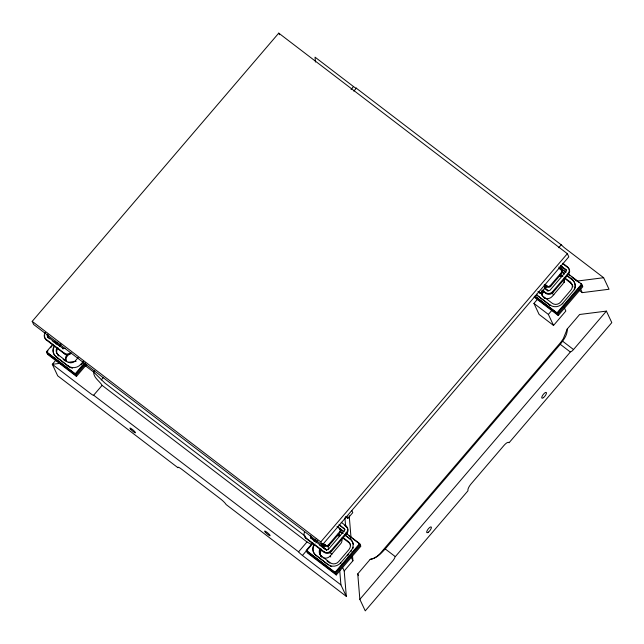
<?xml version="1.0" encoding="UTF-8"?>
<svg xmlns="http://www.w3.org/2000/svg" width="644" height="644" viewBox="0 0 644 644"><rect width="100%" height="100%" fill="white"/><g stroke="black" fill="none" stroke-linecap="round" stroke-linejoin="round"><path stroke-width="0.97" d="M567.251 328.971C567.589 335.001 563.685 339.782 560.272 344.307L385.233 548.938C381.015 553.462 376.611 558.477 370.139 559.411L357.75 573.901L359.851 599.339L365.253 610.866L467.979 490.768A6.4 2.085 -52.6 0 1 471.11 483.869L503.978 445.439A6.4 2.085 -52.6 0 1 509.074 442.734L611.8 322.636L606.398 311.108L579.64 314.489L567.251 328.971L563.291 338.728L560.852 342.246L380.049 553.623L377.199 556.279L373.472 558.396L370.139 559.411M606.398 311.108L573.522 349.539A4.798 1.562 -52.6 0 1 570.487 351.874L395.022 557.004A4.798 1.562 -52.6 0 1 392.719 560.908L359.851 599.339M55.537 360.543L52.317 364.311L90.796 393.717A4.798 0.757 40.5 0 0 93.549 395.319L102.114 385.378C99.643 381.063 93.613 377.964 93.581 372.007L85.153 365.567M32.2 321.364L278.747 33.134L567.348 253.688L568.821 256.835L322.266 545.066L33.673 324.512L32.2 321.364L320.793 541.918L322.266 545.066M86.811 364.295L76.459 376.402L47.68 354.401L46.449 351.777L52.921 344.218M54.217 342.705L55.505 341.191M47.986 350.795L46.698 352.308L75.477 374.309L85.185 362.958M50.578 347.768L51.874 346.255M55.73 343.856L57.026 342.342M56.624 343.63L57.92 342.117M58.894 345.369L60.19 343.856M59.385 346.416L60.681 344.902M66.356 361.421A6.046 5.643 -25.1 0 1 67.443 355.754L68.739 354.24M78.141 357.573L75.549 360.6A6.046 5.643 -25.1 0 1 67.129 361.662L58.266 354.892A6.046 5.643 -25.1 0 1 56.753 348.171M53.806 346.553A9.072 8.461 -25.1 0 0 56.076 356.631L68.192 365.897A9.072 8.461 -25.1 0 0 80.838 364.295L83.422 361.268M82.376 363.313L81.08 364.826L80.838 364.295M76.459 376.402L75.235 373.778L84.292 363.184M85.676 364.005L75.968 375.355L47.189 353.355M93.501 371.95L94.805 370.437M101.253 379.928L103.201 377.65M351.044 89.468L353.524 86.57A4.798 0.757 40.5 0 0 356.277 88.172L561.665 245.139A4.798 0.757 40.5 0 0 565.158 248.31L603.637 277.717L609.039 289.253L582.281 292.634L579.101 290.203M353.806 91.134L356.406 88.099M60.246 363.305L52.317 364.311L57.719 375.838L177.969 467.737A6.4 1.014 40.5 0 1 181.793 469.315L220.272 498.722A6.4 1.014 40.5 0 1 226.068 504.502L346.311 596.392L340.909 584.865L302.43 555.458A4.798 0.757 40.5 0 1 298.937 552.286L298.566 551.836L307.011 541.966L311.72 544.599M558.702 247.723L561.294 244.688M346.408 533.482L359.634 543.592L360.865 546.217L336.273 574.963L307.486 552.963L306.262 550.338L312.734 542.771M314.022 541.258L315.963 538.988M302.43 555.458L306.769 550.387M312.976 543.303L306.504 550.87L335.291 572.862L359.883 544.116L348.992 535.792M315.785 542.948L317.725 540.678M320.793 541.918L567.348 253.688M321.96 546.418L323.908 544.148L324.399 545.194M544.566 286.178L545.862 284.664M322.451 547.464L325.043 544.438M544.413 287.981L546.354 285.711M345.458 516.593L347.841 518.412L352.791 512.624L351.809 510.531M537.901 291.66L540.26 293.463L545.21 287.675L544.228 285.582M323.594 547.754L325.534 545.484M544.904 289.027L547.497 286M564.273 307.639L565.859 311.02L553.534 325.437L539.1 314.409L533.948 303.404L537.837 298.848M541.733 294.3L544.325 291.265M323.022 543.415L325.172 545.049A2.52 2.351 -25.1 0 0 328.682 544.607L339.678 531.743A2.52 2.351 -25.1 0 0 339.404 528.41L339.791 529.231A2.52 2.351 -25.1 0 1 340.064 532.572L329.068 545.436A2.52 2.351 -25.1 0 1 325.558 545.879L322.692 543.689M544.599 284.374L546.748 286.008A2.52 2.351 -25.1 0 0 550.258 285.566L561.262 272.71A2.52 2.351 -25.1 0 0 560.98 269.369L558.839 267.727M544.269 284.648L547.134 286.838A2.52 2.351 -25.1 0 0 550.644 286.395L561.649 273.531A2.52 2.351 -25.1 0 0 561.367 270.19L560.98 269.369M304.499 532.121A5.039 4.701 -25.1 0 0 305.755 537.724L323.94 551.618A5.039 4.701 -25.1 0 0 330.96 550.725L346.488 532.572A5.039 4.701 -25.1 0 0 345.941 525.898L341.199 522.268M542.353 290.162L545.516 292.577A5.039 4.701 -25.1 0 0 552.536 291.692L568.072 273.531A5.039 4.701 -25.1 0 0 567.517 266.858L562.776 263.227M304.411 535.397A5.039 4.701 -25.1 0 0 306.142 538.545L324.326 552.439A5.039 4.701 -25.1 0 0 331.346 551.554L346.875 533.401A5.039 4.701 -25.1 0 0 346.327 526.72L345.941 525.898M541.95 290.38L545.903 293.398A5.039 4.701 -25.1 0 0 552.922 292.513L568.459 274.36A5.039 4.701 -25.1 0 0 567.903 267.679L567.517 266.858M323.135 557.736A6.046 5.643 -25.1 0 0 330.251 555.925L340.604 543.818A6.046 5.643 -25.1 0 0 342.02 539.591M553.534 325.437L548.374 314.425L552.27 309.877M313.62 545.114A9.072 8.461 -25.1 0 0 315.882 555.192L328.005 564.458A9.072 8.461 -25.1 0 0 340.644 562.856L351.004 550.749A9.072 8.461 -25.1 0 0 350.006 538.73L344.701 534.681M536.283 294.131A9.072 8.461 -25.1 0 0 537.845 295.709L549.968 304.974A9.072 8.461 -25.1 0 0 562.606 303.372L572.959 291.265A9.072 8.461 -25.1 0 0 571.969 279.246L566.664 275.197M347.366 555.82L348.662 554.307M336.273 574.963L335.041 572.339L359.634 543.592M581.596 284.101L582.82 286.725L558.235 315.479L557.004 312.855L581.596 284.101L568.37 273.998M360.374 545.162L335.782 573.909L306.995 551.916M582.329 285.678L557.744 314.425L534.399 296.594M346.311 596.392L344.21 570.954L352.928 560.763L352.518 555.764M576.879 281.106L603.637 277.717M68.175 362.306L76.105 361.3M353.524 86.57L315.045 57.163L315.447 62.057M563.162 264.056L567.903 267.679M560.908 265.561L565.963 269.949A2.013 1.884 -25.1 0 1 566.309 270.303M560.521 265.795L565.963 269.949M559.032 266.866L566.036 272.211M561.616 269.176L565.504 272.146M568.612 274.521L570.173 275.713M571.727 276.904L578.731 282.257M580.284 283.441L581.838 284.632L557.253 313.378L534.689 296.135M573.063 278.184L576.122 280.518M559.225 268.556L561.367 270.19M562.115 271.72L564.394 273.459M561.608 271.671L564.643 273.99M566.913 275.729L572.21 279.778A9.072 8.461 -25.1 0 1 574.48 289.856M560.103 274.529A6.046 5.643 -25.1 0 1 561.407 275.27L562.888 276.405M565.102 278.095L570.27 282.048L570.761 283.094A6.046 5.643 -25.1 0 1 572.838 286.878M564.12 278.015L570.761 283.094M546.273 288.987L548.551 290.734M551.594 293.052L553.872 294.791M544.349 287.932L547.843 291.136M545.259 298.631L543.786 297.504A6.046 5.643 -25.1 0 0 552.206 296.441L562.566 284.334A6.046 5.643 -25.1 0 0 563.975 280.108M538.094 296.24L550.209 305.498L549.968 304.974M535.22 296.208L557.004 312.855M534.118 297.045L558.235 315.479M533.948 303.404L548.374 314.425M562.647 341.223L573.522 349.539M560.272 344.307L570.149 351.857M385.233 548.938L395.11 556.488M344.741 525.512L346.327 526.72M339.332 524.602L344.387 528.99A2.013 1.884 -25.1 0 1 344.967 529.771M338.945 524.828L344.387 528.99M337.07 526.349L344.073 531.694M337.255 526.768L343.542 531.63M345.876 533.417L347.43 534.601M340.161 531.211L343.188 533.522M340.41 531.735L342.68 533.474M344.951 535.212L350.256 539.261A9.072 8.461 -25.1 0 1 353.274 544.204M343.147 537.579L348.315 541.532L348.807 542.578A6.046 5.643 -25.1 0 1 350.553 544.929M342.157 537.499L348.807 542.578M47.382 334.655A2.013 1.884 -25.1 0 0 47.889 336.893L62.661 348.187L63.048 349.008M310.601 535.816A2.013 1.884 -25.1 0 0 311.108 538.062L325.88 549.348A2.013 1.884 -25.1 0 0 328.69 548.994L344.218 530.833A2.013 1.884 -25.1 0 0 344.001 528.169M324.302 548.342L326.597 550.089M329.39 552.23L331.942 554.178M47.922 337.367A2.013 1.884 -25.1 0 0 48.276 337.722L49.83 338.905M52.164 340.692L57.606 344.854M314.602 541.258L311.108 538.062M319.271 544.824L325.486 549.582M305.328 536.243L104.875 383.043L93.581 372.007M45.394 332.489A5.039 4.701 -25.1 0 0 45.949 339.163L64.126 353.057L64.513 353.886A5.039 4.701 -25.1 0 0 71.532 352.993M45.949 339.163L46.336 339.992L64.513 353.886M102.114 385.378L307.011 541.966M319.818 549.219A6.046 5.643 -25.1 0 0 321.332 555.941L330.195 562.711A6.046 5.643 -25.1 0 0 338.623 561.649L348.976 549.541A6.046 5.643 -25.1 0 0 348.315 541.532M63.184 359.328L65.398 361.018M326.991 560.94L329.945 563.194M55.223 356.156A9.072 8.461 -25.1 0 0 56.318 357.162L68.441 366.428A9.072 8.461 -25.1 0 0 70.405 367.539M46.449 351.777L75.235 373.778M306.262 550.338L335.041 572.339M93.678 395.247L298.566 551.836M580.622 289.084L582.281 292.634M571.969 279.246L572.21 279.778M568.072 273.531L568.459 274.36M561.262 272.71L561.649 273.531M561.407 275.27L561.898 276.324A6.046 5.643 -25.1 0 0 560.594 275.576M562.606 303.372L562.856 303.904M550.258 285.566L550.644 286.395M552.536 291.692L552.922 292.513M546.748 286.008L547.134 286.838M545.516 292.577L545.903 293.398M539.278 291.37L540.26 293.463M278.747 33.134L279.488 34.704M346.858 516.319L347.841 518.412M350.006 538.73L350.256 539.261M346.488 532.572L346.875 533.401M351.004 550.749L351.246 551.28M339.678 531.743L340.064 532.572M351.27 557.221L352.928 560.763M357.75 573.901L358.579 575.672M340.644 562.856L340.893 563.387M342.552 567.412L344.21 570.954M328.682 544.607L329.068 545.436M330.96 550.725L331.346 551.554M325.172 545.049L325.558 545.879M330.251 555.925L330.742 556.971M323.94 551.618L324.326 552.439M328.005 564.458L328.255 564.981L315.882 555.192M321.332 555.941L321.823 556.988A6.046 5.643 -25.1 0 1 321.163 548.978M305.755 537.724L306.142 538.545M67.443 355.754L66.952 354.699A6.046 5.643 -25.1 0 0 66.574 361.662M60.689 344.081L60.995 344.741M68.192 365.897L68.441 366.428M58.266 354.892L58.757 355.939A6.046 5.643 -25.1 0 1 57.71 354.884M47.664 334.228L48.05 335.049A2.013 1.884 -25.1 0 0 47.688 336.941M47.889 336.893L48.276 337.722M56.076 356.631L56.318 357.162M561.689 266.962L562.381 270.021M349.209 515.772L351.028 537.772M344.926 517.792L345.659 526.639M346.15 532.532L346.311 534.496M339.702 570.19L340.909 584.865M328.118 545.734L328.448 549.662M326.701 550.419A2.013 1.884 -25.1 0 1 326.267 550.169M311.149 538.537A2.013 1.884 -25.1 0 1 311.269 536.211M565.577 269.128A2.013 1.884 -25.1 0 1 565.794 271.792L550.266 289.953A2.013 1.884 -25.1 0 1 547.456 290.307M46.336 339.992A5.039 4.701 -25.1 0 1 44.669 335.588M65.076 348.179A2.013 1.884 -25.1 0 1 62.661 348.187M70.18 353.049A5.039 4.701 -25.1 0 1 64.126 353.057M315.56 555.241A9.072 8.461 -25.1 0 1 314.658 544.317M331.684 566.551A9.072 8.461 -25.1 0 1 330.219 566.1M353.25 547.175A9.072 8.461 -25.1 0 1 352.832 548.64M338.14 534.013A6.046 5.643 -25.1 0 1 339.452 534.761L339.943 535.808A6.046 5.643 -25.1 0 0 338.631 535.059M321.267 556.988A6.046 5.643 -25.1 0 1 321.654 550.024M337.641 535.728A6.046 5.643 -25.1 0 1 339.122 536.114M54.756 355.585A9.072 8.461 -25.1 0 1 54.056 347.084M72.627 368.118A9.072 8.461 -25.1 0 1 71.122 367.796M57.002 353.596A6.046 5.643 -25.1 0 1 58.089 347.929M537.523 295.757A9.072 8.461 -25.1 0 1 536.524 294.654M570.27 282.048A6.046 5.643 -25.1 0 1 570.938 290.058L560.578 302.165A6.046 5.643 -25.1 0 1 552.149 303.227L543.294 296.457A6.046 5.643 -25.1 0 1 541.218 292.674M542.031 295.161A6.046 5.643 -25.1 0 1 542.272 290.782M542.522 296.208A6.046 5.643 -25.1 0 1 543.608 290.541M564.144 279.713A6.046 5.643 -25.1 0 1 564.386 282.652M559.596 276.244A6.046 5.643 -25.1 0 1 561.085 276.622M428.357 532.177A3.582 1.167 -52.6 0 0 431.335 527.122A3.582 1.167 -52.6 0 0 427.407 530.141A3.582 1.167 -52.6 0 0 428.357 532.177M543.415 397.67A3.582 1.167 -52.6 0 0 546.394 392.615A3.582 1.167 -52.6 0 0 542.465 395.633A3.582 1.167 -52.6 0 0 543.415 397.67M130.652 429.266A3.582 0.564 40.5 0 0 135.321 432.832A3.582 0.564 40.5 0 0 132.165 429.29A3.582 0.564 40.5 0 0 130.652 429.266M265.336 532.194A3.582 0.564 40.5 0 0 269.997 535.76A3.582 0.564 40.5 0 0 266.841 532.218A3.582 0.564 40.5 0 0 265.336 532.194"/></g></svg>
